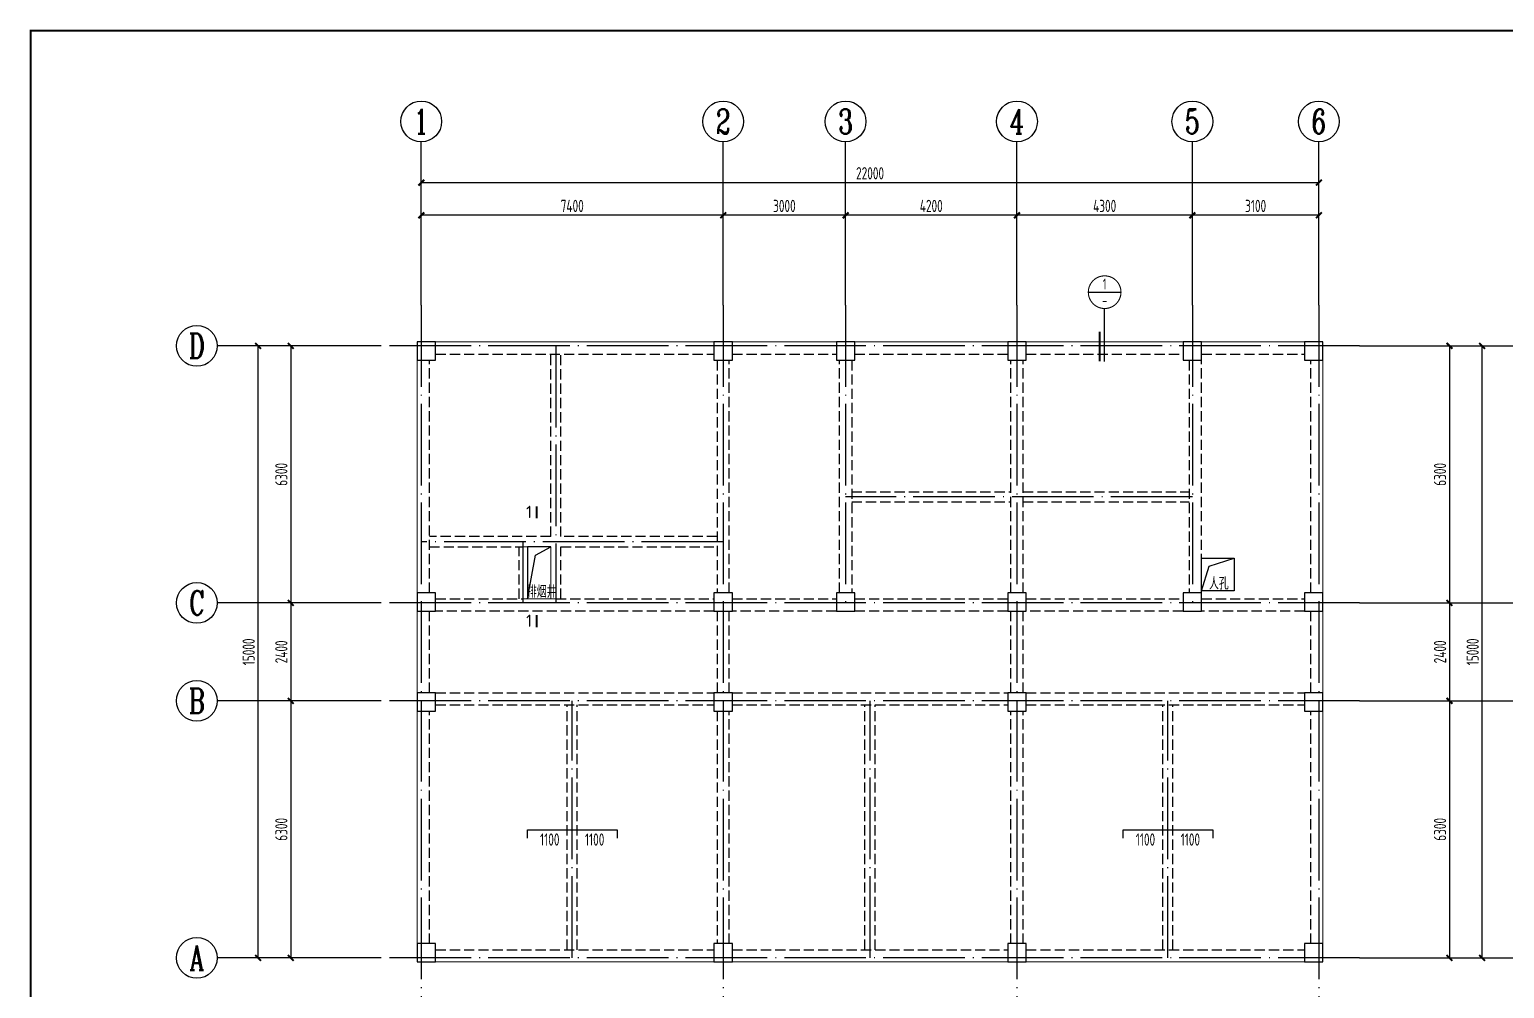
# Model space of a CAD drawing. Extents: x 9732137 to 18866768, y -962146 to 246094.
# Drawn here: x 9779532 to 9815684, y -551185 to -527681 of the extents above; entities that cross this region are included whole.
import ezdxf
from ezdxf.enums import TextEntityAlignment as Align

# ---------------------------------------------------------------- set-up
doc = ezdxf.new("R2010")
doc.units = 0
doc.header["$LTSCALE"] = 1000
for name, pattern in [('3', [500, 300, -200]), ('DASH', [0.35, 0.25, -0.1]), ('DOTE', [2.42, 2, -0.2, 0.02, -0.2])]:
    doc.linetypes.add(name, pattern=pattern)
doc.layers.get('0').update_dxf_attribs({"linetype": 'CONTINUOUS'})
doc.layers.get('Defpoints').update_dxf_attribs({"linetype": 'CONTINUOUS'})
for name, color, linetype in [('AXIS', 1, 'DOTE'), ('AXIS_DIM', 3, 'CONTINUOUS'), ('AXIS_NUM', 7, 'CONTINUOUS'), ('BORDER', 7, 'CONTINUOUS'), ('COLU', 7, 'CONTINUOUS'), ('DIM_LEAD', 3, 'CONTINUOUS'), ('TEXT', 7, 'CONTINUOUS'), ('THICK', 6, 'CONTINUOUS'), ('THIN', 7, 'CONTINUOUS'), ('梁虚线', 134, '3'), ('楼板负筋钢筋', 1, 'CONTINUOUS'), ('洞口边线', 7, 'CONTINUOUS')]:
    doc.layers.add(name, color=color, linetype=linetype)
doc.layers.add('梁', color=4, linetype='CONTINUOUS', lineweight=18)
doc.layers.add('楼板负筋标注', color=84, linetype='CONTINUOUS', lineweight=25)
doc.styles.add('TSSD_Axis', font='Complex.shx', dxfattribs={"width": 0.7, "bigfont": 'hztxt.shx'})
doc.styles.add('TSSD_Dimension', font='Tssdeng.shx', dxfattribs={"width": 0.7, "bigfont": 'hztxt.shx'})
doc.styles.add('TSSD_Label', font='Tssdeng.shx', dxfattribs={"width": 0.7, "bigfont": 'hztxt.shx'})
doc.styles.add('TSSD_Num', font='Tssdeng.shx', dxfattribs={"width": 0.7, "bigfont": 'hztxt.shx'})
doc.styles.add('TSSD_Rein', font='Tssdeng.shx', dxfattribs={"width": 0.7, "bigfont": 'hztxt.shx'})
doc.dimstyles.new('TSSD_100_100$0', dxfattribs={"dimtxt": 300, "dimasz": 100, "dimexe": 100, "dimexo": 250, "dimgap": 80, "dimtad": 1, "dimdec": 0, "dimzin": 0, "dimdsep": 46, "dimtxsty": 'TSSD_Dimension', "dimblk1": 'ARCHTICK', "dimblk2": 'ARCHTICK', "dimsah": 1, "dimcen": 0, "dimclrd": 3, "dimclre": 256, "dimclrt": 7, "dimadec": 1, "dimazin": 0, "dimtfac": 1, "dimtdec": 0, "dimtix": 1, "dimtmove": 2, "dimatfit": 3, "dimldrblk": 'ARCHTICK', "dimfxl": 1, "dimtolj": 1, "dimtzin": 0, "dimarcsym": 0})

# ---------------------------------------------------------------- blocks, each defined once
blk = doc.blocks.new('ts_axno')
at = {"color": 0, "linetype": 'ByBlock', "lineweight": -2}
blk.add_circle((0, 0), 0.5, dxfattribs=at)
at = {"color": 0, "linetype": 'ByBlock', "lineweight": -2, "style": 'TSSD_Axis', "width": 0.7}
blk.add_attdef('A', text='', height=0.6, dxfattribs=at).set_placement((0, 0), align=Align.MIDDLE_CENTER)
blk = doc.blocks.new('_ArchTick')
at = {"color": 0, "linetype": 'ByBlock', "const_width": 0.5}
blk.add_lwpolyline([(-0.71, -0.71), (0.71, 0.71)], dxfattribs=at)
blk = doc.blocks.new('*D116')
at = {"layer": 'AXIS_DIM', "lineweight": -2}
for p, q in [((9808034, -534185), (9808034, -532135)), ((9811134, -534185), (9811134, -532135))]:
    blk.add_line(p, q, dxfattribs=at)
at = {"layer": 'AXIS_DIM', "color": 3, "lineweight": -2}
blk.add_line((9811134, -532235), (9808034, -532235), dxfattribs=at)
at = {"layer": 'Defpoints', "color": 0}
for p in [(9808034, -532235), (9808034, -534435), (9811134, -534435)]:
    blk.add_point(p, dxfattribs=at)
at = {"layer": 'AXIS_DIM', "color": 3, "lineweight": -2, "xscale": 100, "yscale": 100, "zscale": 100, "rotation": 180}
blk.add_blockref('_ArchTick', (9808034, -532235), dxfattribs=at)
at = {"layer": 'AXIS_DIM', "color": 3, "lineweight": -2, "xscale": 100, "yscale": 100, "zscale": 100}
blk.add_blockref('_ArchTick', (9811134, -532235), dxfattribs=at)
at = {"layer": 'AXIS_DIM', "color": 7, "insert": (9809584, -532005), "char_height": 300, "attachment_point": 5, "style": 'TSSD_Dimension'}
blk.add_mtext('\\A1;3100', dxfattribs=at)
blk = doc.blocks.new('*D117')
at = {"layer": 'AXIS_DIM', "lineweight": -2}
for p, q in [((9803734, -534185), (9803734, -532135)), ((9808034, -534185), (9808034, -532135))]:
    blk.add_line(p, q, dxfattribs=at)
at = {"layer": 'AXIS_DIM', "color": 3, "lineweight": -2}
blk.add_line((9808034, -532235), (9803734, -532235), dxfattribs=at)
at = {"layer": 'Defpoints', "color": 0}
for p in [(9803734, -532235), (9803734, -534435), (9808034, -534435)]:
    blk.add_point(p, dxfattribs=at)
at = {"layer": 'AXIS_DIM', "color": 3, "lineweight": -2, "xscale": 100, "yscale": 100, "zscale": 100, "rotation": 180}
blk.add_blockref('_ArchTick', (9803734, -532235), dxfattribs=at)
at = {"layer": 'AXIS_DIM', "color": 3, "lineweight": -2, "xscale": 100, "yscale": 100, "zscale": 100}
blk.add_blockref('_ArchTick', (9808034, -532235), dxfattribs=at)
at = {"layer": 'AXIS_DIM', "color": 7, "insert": (9805884, -532005), "char_height": 300, "attachment_point": 5, "style": 'TSSD_Dimension'}
blk.add_mtext('\\A1;4300', dxfattribs=at)
blk = doc.blocks.new('*D118')
at = {"layer": 'AXIS_DIM', "lineweight": -2}
for p, q in [((9799534, -534185), (9799534, -532135)), ((9803734, -534185), (9803734, -532135))]:
    blk.add_line(p, q, dxfattribs=at)
at = {"layer": 'AXIS_DIM', "color": 3, "lineweight": -2}
blk.add_line((9803734, -532235), (9799534, -532235), dxfattribs=at)
at = {"layer": 'Defpoints', "color": 0}
for p in [(9799534, -532235), (9799534, -534435), (9803734, -534435)]:
    blk.add_point(p, dxfattribs=at)
at = {"layer": 'AXIS_DIM', "color": 3, "lineweight": -2, "xscale": 100, "yscale": 100, "zscale": 100, "rotation": 180}
blk.add_blockref('_ArchTick', (9799534, -532235), dxfattribs=at)
at = {"layer": 'AXIS_DIM', "color": 3, "lineweight": -2, "xscale": 100, "yscale": 100, "zscale": 100}
blk.add_blockref('_ArchTick', (9803734, -532235), dxfattribs=at)
at = {"layer": 'AXIS_DIM', "color": 7, "insert": (9801634, -532005), "char_height": 300, "attachment_point": 5, "style": 'TSSD_Dimension'}
blk.add_mtext('\\A1;4200', dxfattribs=at)
blk = doc.blocks.new('*D119')
at = {"layer": 'AXIS_DIM', "lineweight": -2}
for p, q in [((9796534, -534185), (9796534, -532135)), ((9799534, -534185), (9799534, -532135))]:
    blk.add_line(p, q, dxfattribs=at)
at = {"layer": 'AXIS_DIM', "color": 3, "lineweight": -2}
blk.add_line((9799534, -532235), (9796534, -532235), dxfattribs=at)
at = {"layer": 'Defpoints', "color": 0}
for p in [(9796534, -532235), (9796534, -534435), (9799534, -534435)]:
    blk.add_point(p, dxfattribs=at)
at = {"layer": 'AXIS_DIM', "color": 3, "lineweight": -2, "xscale": 100, "yscale": 100, "zscale": 100, "rotation": 180}
blk.add_blockref('_ArchTick', (9796534, -532235), dxfattribs=at)
at = {"layer": 'AXIS_DIM', "color": 3, "lineweight": -2, "xscale": 100, "yscale": 100, "zscale": 100}
blk.add_blockref('_ArchTick', (9799534, -532235), dxfattribs=at)
at = {"layer": 'AXIS_DIM', "color": 7, "insert": (9798034, -532005), "char_height": 300, "attachment_point": 5, "style": 'TSSD_Dimension'}
blk.add_mtext('\\A1;3000', dxfattribs=at)
blk = doc.blocks.new('*D120')
at = {"layer": 'AXIS_DIM', "lineweight": -2}
for p, q in [((9789134, -534185), (9789134, -532135)), ((9796534, -534185), (9796534, -532135))]:
    blk.add_line(p, q, dxfattribs=at)
at = {"layer": 'AXIS_DIM', "color": 3, "lineweight": -2}
blk.add_line((9796534, -532235), (9789134, -532235), dxfattribs=at)
at = {"layer": 'Defpoints', "color": 0}
for p in [(9789134, -532235), (9789134, -534435), (9796534, -534435)]:
    blk.add_point(p, dxfattribs=at)
at = {"layer": 'AXIS_DIM', "color": 3, "lineweight": -2, "xscale": 100, "yscale": 100, "zscale": 100, "rotation": 180}
blk.add_blockref('_ArchTick', (9789134, -532235), dxfattribs=at)
at = {"layer": 'AXIS_DIM', "color": 3, "lineweight": -2, "xscale": 100, "yscale": 100, "zscale": 100}
blk.add_blockref('_ArchTick', (9796534, -532235), dxfattribs=at)
at = {"layer": 'AXIS_DIM', "color": 7, "insert": (9792834, -532005), "char_height": 300, "attachment_point": 5, "style": 'TSSD_Dimension'}
blk.add_mtext('\\A1;7400', dxfattribs=at)
blk = doc.blocks.new('*D121')
at = {"layer": 'AXIS_DIM', "lineweight": -2}
for p, q in [((9789134, -534185), (9789134, -531335)), ((9811134, -534185), (9811134, -531335))]:
    blk.add_line(p, q, dxfattribs=at)
at = {"layer": 'AXIS_DIM', "color": 3, "lineweight": -2}
blk.add_line((9789134, -531435), (9811134, -531435), dxfattribs=at)
at = {"layer": 'Defpoints', "color": 0}
for p in [(9811134, -531435), (9789134, -534435), (9811134, -534435)]:
    blk.add_point(p, dxfattribs=at)
at = {"layer": 'AXIS_DIM', "color": 3, "lineweight": -2, "xscale": 100, "yscale": 100, "zscale": 100, "rotation": 180}
blk.add_blockref('_ArchTick', (9789134, -531435), dxfattribs=at)
at = {"layer": 'AXIS_DIM', "color": 3, "lineweight": -2, "xscale": 100, "yscale": 100, "zscale": 100}
blk.add_blockref('_ArchTick', (9811134, -531435), dxfattribs=at)
at = {"layer": 'AXIS_DIM', "color": 7, "insert": (9800134, -531205), "char_height": 300, "attachment_point": 5, "style": 'TSSD_Dimension'}
blk.add_mtext('\\A1;22000', dxfattribs=at)
blk = doc.blocks.new('*D122')
at = {"layer": 'AXIS_DIM', "lineweight": -2}
for p, q in [((9787884, -535435), (9785834, -535435)), ((9787884, -541735), (9785834, -541735))]:
    blk.add_line(p, q, dxfattribs=at)
at = {"layer": 'AXIS_DIM', "color": 3, "lineweight": -2}
blk.add_line((9785934, -535435), (9785934, -541735), dxfattribs=at)
at = {"layer": 'Defpoints', "color": 0}
for p in [(9788134, -535435), (9785934, -541735), (9788134, -541735)]:
    blk.add_point(p, dxfattribs=at)
at = {"layer": 'AXIS_DIM', "color": 3, "lineweight": -2, "xscale": 100, "yscale": 100, "zscale": 100}
for p, rotation in [((9785934, -535435), 90), ((9785934, -541735), 270)]:
    blk.add_blockref('_ArchTick', p, dxfattribs=dict(at, rotation=rotation))
at = {"layer": 'AXIS_DIM', "color": 7, "insert": (9785704, -538585), "char_height": 300, "attachment_point": 5, "rotation": 90, "style": 'TSSD_Dimension'}
blk.add_mtext('\\A1;6300', dxfattribs=at)
blk = doc.blocks.new('*D123')
at = {"layer": 'AXIS_DIM', "lineweight": -2}
for p, q in [((9787884, -541735), (9785834, -541735)), ((9787884, -544135), (9785834, -544135))]:
    blk.add_line(p, q, dxfattribs=at)
at = {"layer": 'AXIS_DIM', "color": 3, "lineweight": -2}
blk.add_line((9785934, -541735), (9785934, -544135), dxfattribs=at)
at = {"layer": 'Defpoints', "color": 0}
for p in [(9788134, -541735), (9785934, -544135), (9788134, -544135)]:
    blk.add_point(p, dxfattribs=at)
at = {"layer": 'AXIS_DIM', "color": 3, "lineweight": -2, "xscale": 100, "yscale": 100, "zscale": 100}
for p, rotation in [((9785934, -541735), 90), ((9785934, -544135), 270)]:
    blk.add_blockref('_ArchTick', p, dxfattribs=dict(at, rotation=rotation))
at = {"layer": 'AXIS_DIM', "color": 7, "insert": (9785704, -542935), "char_height": 300, "attachment_point": 5, "rotation": 90, "style": 'TSSD_Dimension'}
blk.add_mtext('\\A1;2400', dxfattribs=at)
blk = doc.blocks.new('*D124')
at = {"layer": 'AXIS_DIM', "lineweight": -2}
for p, q in [((9787884, -544135), (9785834, -544135)), ((9787884, -550435), (9785834, -550435))]:
    blk.add_line(p, q, dxfattribs=at)
at = {"layer": 'AXIS_DIM', "color": 3, "lineweight": -2}
blk.add_line((9785934, -544135), (9785934, -550435), dxfattribs=at)
at = {"layer": 'Defpoints', "color": 0}
for p in [(9788134, -544135), (9785934, -550435), (9788134, -550435)]:
    blk.add_point(p, dxfattribs=at)
at = {"layer": 'AXIS_DIM', "color": 3, "lineweight": -2, "xscale": 100, "yscale": 100, "zscale": 100}
for p, rotation in [((9785934, -544135), 90), ((9785934, -550435), 270)]:
    blk.add_blockref('_ArchTick', p, dxfattribs=dict(at, rotation=rotation))
at = {"layer": 'AXIS_DIM', "color": 7, "insert": (9785704, -547285), "char_height": 300, "attachment_point": 5, "rotation": 90, "style": 'TSSD_Dimension'}
blk.add_mtext('\\A1;6300', dxfattribs=at)
blk = doc.blocks.new('*D125')
at = {"layer": 'AXIS_DIM', "lineweight": -2}
for p, q in [((9787884, -535435), (9785034, -535435)), ((9787884, -550435), (9785034, -550435))]:
    blk.add_line(p, q, dxfattribs=at)
at = {"layer": 'AXIS_DIM', "color": 3, "lineweight": -2}
blk.add_line((9785134, -550435), (9785134, -535435), dxfattribs=at)
at = {"layer": 'Defpoints', "color": 0}
for p in [(9785134, -535435), (9788134, -535435), (9788134, -550435)]:
    blk.add_point(p, dxfattribs=at)
at = {"layer": 'AXIS_DIM', "color": 3, "lineweight": -2, "xscale": 100, "yscale": 100, "zscale": 100}
for p, rotation in [((9785134, -535435), 90), ((9785134, -550435), 270)]:
    blk.add_blockref('_ArchTick', p, dxfattribs=dict(at, rotation=rotation))
at = {"layer": 'AXIS_DIM', "color": 7, "insert": (9784904, -542935), "char_height": 300, "attachment_point": 5, "rotation": 90, "style": 'TSSD_Dimension'}
blk.add_mtext('\\A1;15000', dxfattribs=at)
blk = doc.blocks.new('*D130')
at = {"layer": 'AXIS_DIM', "lineweight": -2}
for p, q in [((9812384, -535435), (9814434, -535435)), ((9812384, -541735), (9814434, -541735))]:
    blk.add_line(p, q, dxfattribs=at)
at = {"layer": 'AXIS_DIM', "color": 3, "lineweight": -2}
blk.add_line((9814334, -535435), (9814334, -541735), dxfattribs=at)
at = {"layer": 'Defpoints', "color": 0}
for p in [(9812134, -535435), (9812134, -541735), (9814334, -541735)]:
    blk.add_point(p, dxfattribs=at)
at = {"layer": 'AXIS_DIM', "color": 3, "lineweight": -2, "xscale": 100, "yscale": 100, "zscale": 100}
for p, rotation in [((9814334, -535435), 90), ((9814334, -541735), 270)]:
    blk.add_blockref('_ArchTick', p, dxfattribs=dict(at, rotation=rotation))
at = {"layer": 'AXIS_DIM', "color": 7, "insert": (9814104, -538585), "char_height": 300, "attachment_point": 5, "rotation": 90, "style": 'TSSD_Dimension'}
blk.add_mtext('\\A1;6300', dxfattribs=at)
blk = doc.blocks.new('*D131')
at = {"layer": 'AXIS_DIM', "lineweight": -2}
for p, q in [((9812384, -541735), (9814434, -541735)), ((9812384, -544135), (9814434, -544135))]:
    blk.add_line(p, q, dxfattribs=at)
at = {"layer": 'AXIS_DIM', "color": 3, "lineweight": -2}
blk.add_line((9814334, -541735), (9814334, -544135), dxfattribs=at)
at = {"layer": 'Defpoints', "color": 0}
for p in [(9812134, -541735), (9812134, -544135), (9814334, -544135)]:
    blk.add_point(p, dxfattribs=at)
at = {"layer": 'AXIS_DIM', "color": 3, "lineweight": -2, "xscale": 100, "yscale": 100, "zscale": 100}
for p, rotation in [((9814334, -541735), 90), ((9814334, -544135), 270)]:
    blk.add_blockref('_ArchTick', p, dxfattribs=dict(at, rotation=rotation))
at = {"layer": 'AXIS_DIM', "color": 7, "insert": (9814104, -542935), "char_height": 300, "attachment_point": 5, "rotation": 90, "style": 'TSSD_Dimension'}
blk.add_mtext('\\A1;2400', dxfattribs=at)
blk = doc.blocks.new('*D132')
at = {"layer": 'AXIS_DIM', "lineweight": -2}
for p, q in [((9812384, -544135), (9814434, -544135)), ((9812384, -550435), (9814434, -550435))]:
    blk.add_line(p, q, dxfattribs=at)
at = {"layer": 'AXIS_DIM', "color": 3, "lineweight": -2}
blk.add_line((9814334, -544135), (9814334, -550435), dxfattribs=at)
at = {"layer": 'Defpoints', "color": 0}
for p in [(9812134, -544135), (9812134, -550435), (9814334, -550435)]:
    blk.add_point(p, dxfattribs=at)
at = {"layer": 'AXIS_DIM', "color": 3, "lineweight": -2, "xscale": 100, "yscale": 100, "zscale": 100}
for p, rotation in [((9814334, -544135), 90), ((9814334, -550435), 270)]:
    blk.add_blockref('_ArchTick', p, dxfattribs=dict(at, rotation=rotation))
at = {"layer": 'AXIS_DIM', "color": 7, "insert": (9814104, -547285), "char_height": 300, "attachment_point": 5, "rotation": 90, "style": 'TSSD_Dimension'}
blk.add_mtext('\\A1;6300', dxfattribs=at)
blk = doc.blocks.new('*D133')
at = {"layer": 'AXIS_DIM', "lineweight": -2}
for p, q in [((9812384, -535435), (9815234, -535435)), ((9812384, -550435), (9815234, -550435))]:
    blk.add_line(p, q, dxfattribs=at)
at = {"layer": 'AXIS_DIM', "color": 3, "lineweight": -2}
blk.add_line((9815134, -550435), (9815134, -535435), dxfattribs=at)
at = {"layer": 'Defpoints', "color": 0}
for p in [(9812134, -535435), (9815134, -535435), (9812134, -550435)]:
    blk.add_point(p, dxfattribs=at)
at = {"layer": 'AXIS_DIM', "color": 3, "lineweight": -2, "xscale": 100, "yscale": 100, "zscale": 100}
for p, rotation in [((9815134, -535435), 90), ((9815134, -550435), 270)]:
    blk.add_blockref('_ArchTick', p, dxfattribs=dict(at, rotation=rotation))
at = {"layer": 'AXIS_DIM', "color": 7, "insert": (9814904, -542935), "char_height": 300, "attachment_point": 5, "rotation": 90, "style": 'TSSD_Dimension'}
blk.add_mtext('\\A1;15000', dxfattribs=at)
blk = doc.blocks.new('ts_idx3')
at = {"color": 0, "linetype": 'ByBlock', "lineweight": -2}
blk.add_line((-0.5, 0), (0.5, 0), dxfattribs=at)
at = {"color": 0, "linetype": 'ByBlock', "lineweight": -2, "const_width": 0.0333}
blk.add_lwpolyline([(-0.5, 0, 1), (0.5, 0, 1)], format="xyb", close=True, dxfattribs=at)
at = {"color": 0, "linetype": 'ByBlock', "lineweight": -2, "style": 'TSSD_Num', "width": 0.7}
for tag, p in [('1', (0, 0.25)), ('A', (0, -0.25))]:
    blk.add_attdef(tag, text='', height=0.333, dxfattribs=at).set_placement(p, align=Align.MIDDLE_CENTER)

msp = doc.modelspace()

# ---------------------------------------------------------------- linework, layer by layer
at = {"elevation": 0}
msp.add_lwpolyline([(9808258.6, -541435.1), (9808445.1, -540834.8), (9809058.6, -540635.1)], dxfattribs=at)
at = {"color": 0, "elevation": 0}
msp.add_lwpolyline([(9808258.6, -541435.1), (9808258.6, -540635.1), (9809058.6, -540635.1), (9809058.6, -541435.1)], close=True, dxfattribs=at)
at = {"layer": 'AXIS'}
for p, q in [((9789133.6, -534435.1, 0), (9789133.6, -551435.1, 0)), ((9796533.6, -534435.1, 0), (9796533.6, -551435.1, 0)), ((9799533.6, -534435.1, 0), (9799533.6, -541735.1, 0)), ((9803733.6, -534435.1, 0), (9803733.6, -551435.1, 0)), ((9808033.6, -534435.1, 0), (9808033.6, -541735.1, 0)), ((9811133.6, -534435.1, 0), (9811133.6, -551435.1, 0)), ((9812133.6, -535435.1, 0), (9788133.6, -535435.1, 0)), ((9792433.6, -535435.1, 0), (9792433.6, -541735.1, 0)), ((9808033.6, -539135.1, 0), (9799533.6, -539135.1, 0)), ((9796533.6, -540235.1, 0), (9789133.6, -540235.1, 0)), ((9791633.6, -541735.1), (9791633.6, -540235.1)), ((9812133.6, -541735.1, 0), (9788133.6, -541735.1, 0)), ((9812133.6, -544135.1, 0), (9788133.6, -544135.1, 0)), ((9792833.6, -550435.1), (9792833.6, -544135.1)), ((9800133.6, -550435.1), (9800133.6, -544135.1)), ((9807433.6, -550435.1), (9807433.6, -544135.1)), ((9812133.6, -550435.1, 0), (9788133.6, -550435.1, 0))]:
    msp.add_line(p, q, dxfattribs=at)
at = {"layer": 'AXIS_NUM'}
for p, q in [((9789133.6, -534435.1, 0), (9789133.6, -530435.1, 0)), ((9796533.6, -534435.1, 0), (9796533.6, -530435.1, 0)), ((9799533.6, -534435.1, 0), (9799533.6, -530435.1, 0)), ((9803733.6, -534435.1, 0), (9803733.6, -530435.1, 0)), ((9808033.6, -534435.1, 0), (9808033.6, -530435.1, 0)), ((9811133.6, -534435.1, 0), (9811133.6, -530435.1, 0)), ((9788133.6, -535435.1, 0), (9784133.6, -535435.1, 0)), ((9812133.6, -535435.1, 0), (9816133.6, -535435.1, 0)), ((9788133.6, -541735.1, 0), (9784133.6, -541735.1, 0)), ((9812133.6, -541735.1, 0), (9816133.6, -541735.1, 0)), ((9788133.6, -544135.1, 0), (9784133.6, -544135.1, 0)), ((9812133.6, -544135.1, 0), (9816133.6, -544135.1, 0)), ((9788133.6, -550435.1, 0), (9784133.6, -550435.1, 0)), ((9812133.6, -550435.1, 0), (9816133.6, -550435.1, 0))]:
    msp.add_line(p, q, dxfattribs=at)
at = {"layer": 'BORDER', "const_width": 50}
msp.add_lwpolyline([(9779556.8, -567706.3), (9779556.8, -527706.3), (9835456.8, -527706.3), (9835456.8, -567706.3)], close=True, dxfattribs=at)
at = {"layer": 'COLU', "ltscale": 1}
for points in [[(9789483.6, -535785.1), (9789483.6, -535335.1), (9789033.6, -535335.1), (9789033.6, -535785.1)], [(9796758.6, -535785.1), (9796758.6, -535335.1), (9796308.6, -535335.1), (9796308.6, -535785.1)], [(9799758.6, -535785.1), (9799758.6, -535335.1), (9799308.6, -535335.1), (9799308.6, -535785.1)], [(9803958.6, -535785.1), (9803958.6, -535335.1), (9803508.6, -535335.1), (9803508.6, -535785.1)], [(9808258.6, -535785.1), (9808258.6, -535335.1), (9807808.6, -535335.1), (9807808.6, -535785.1)], [(9811233.6, -535785.1), (9811233.6, -535335.1), (9810783.6, -535335.1), (9810783.6, -535785.1)], [(9789483.6, -541935.1), (9789483.6, -541485.1), (9789033.6, -541485.1), (9789033.6, -541935.1)], [(9796758.6, -541935.1), (9796758.6, -541485.1), (9796308.6, -541485.1), (9796308.6, -541935.1)], [(9799758.6, -541935.1), (9799758.6, -541485.1), (9799308.6, -541485.1), (9799308.6, -541935.1)], [(9803958.6, -541935.1), (9803958.6, -541485.1), (9803508.6, -541485.1), (9803508.6, -541935.1)], [(9808258.6, -541935.1), (9808258.6, -541485.1), (9807808.6, -541485.1), (9807808.6, -541935.1)], [(9811233.6, -541935.1), (9811233.6, -541485.1), (9810783.6, -541485.1), (9810783.6, -541935.1)], [(9789483.6, -544385.1), (9789483.6, -543935.1), (9789033.6, -543935.1), (9789033.6, -544385.1)], [(9796758.6, -544385.1), (9796758.6, -543935.1), (9796308.6, -543935.1), (9796308.6, -544385.1)], [(9803958.6, -544385.1), (9803958.6, -543935.1), (9803508.6, -543935.1), (9803508.6, -544385.1)], [(9811233.6, -544385.1), (9811233.6, -543935.1), (9810783.6, -543935.1), (9810783.6, -544385.1)], [(9789483.6, -550535.1), (9789483.6, -550085.1), (9789033.6, -550085.1), (9789033.6, -550535.1)], [(9796758.6, -550535.1), (9796758.6, -550085.1), (9796308.6, -550085.1), (9796308.6, -550535.1)], [(9803958.6, -550535.1), (9803958.6, -550085.1), (9803508.6, -550085.1), (9803508.6, -550535.1)], [(9811233.6, -550535.1), (9811233.6, -550085.1), (9810783.6, -550085.1), (9810783.6, -550535.1)]]:
    msp.add_lwpolyline(points, close=True, dxfattribs=at)
at = {"layer": 'THICK', "elevation": 0}
for points in [[(9791964, -539665.6, 50, 50, 0), (9791964, -539365.6, 50, 50, 0)], [(9791964, -542033.9, 50, 50, 0), (9791964, -542333.9, 50, 50, 0)]]:
    msp.add_lwpolyline(points, format="xyseb", dxfattribs=at)
at = {"layer": 'THIN'}
msp.add_line((9805883.6, -535814.5), (9805883.6, -534519.3), dxfattribs=at)
at = {"layer": 'THIN', "const_width": 50}
msp.add_lwpolyline([(9805763.6, -535814.5), (9805763.6, -535089.1)], dxfattribs=at)
at = {"layer": '梁', "ltscale": 1}
for p, q in [((9789483.6, -535335.1), (9796308.6, -535335.1)), ((9796758.6, -535335.1), (9799308.6, -535335.1)), ((9799758.6, -535335.1), (9803508.6, -535335.1)), ((9803958.6, -535335.1), (9807808.6, -535335.1)), ((9808258.6, -535335.1), (9810783.6, -535335.1)), ((9789033.6, -541485.1), (9789033.6, -535785.1)), ((9811233.6, -535785.1, 0), (9811233.6, -541485.1, 0)), ((9791633.6, -540360.1), (9792308.6, -540360.1)), ((9791733.6, -541635.1), (9791733.6, -540360.1)), ((9792308.6, -541635.1), (9792308.6, -540360.1)), ((9791633.6, -541635.1), (9792433.6, -541635.1)), ((9789033.6, -543935.1), (9789033.6, -541935.1)), ((9811233.6, -541935.1, 0), (9811233.6, -543935.1, 0)), ((9789033.6, -550085.1), (9789033.6, -544385.1)), ((9811233.6, -544385.1, 0), (9811233.6, -550085.1, 0)), ((9789483.6, -550535.1), (9796308.6, -550535.1)), ((9796758.6, -550535.1), (9803508.6, -550535.1)), ((9803958.6, -550535.1), (9810783.6, -550535.1))]:
    msp.add_line(p, q, dxfattribs=at)
at = {"layer": '梁虚线', "linetype": 'DASH', "ltscale": 1}
for p, q in [((9789483.6, -535635.1), (9796308.6, -535635.1)), ((9792308.6, -540110.1), (9792308.6, -535635.1)), ((9792558.6, -540110.1), (9792558.6, -535635.1)), ((9796758.6, -535635.1), (9799308.6, -535635.1)), ((9799758.6, -535635.1), (9803508.6, -535635.1)), ((9803958.6, -535635.1), (9807808.6, -535635.1)), ((9808258.6, -535635.1), (9810783.6, -535635.1)), ((9789333.6, -541485.1), (9789333.6, -535785.1)), ((9796383.6, -535785.1, 0), (9796383.6, -541485.1, 0)), ((9796683.6, -541485.1), (9796683.6, -535785.1)), ((9799383.6, -541485.1), (9799383.6, -535785.1)), ((9799683.6, -535785.1, 0), (9799683.6, -541485.1, 0)), ((9803583.6, -541485.1), (9803583.6, -535785.1)), ((9803883.6, -541485.1), (9803883.6, -535785.1)), ((9807958.6, -535785.1, 0), (9807958.6, -541485.1, 0)), ((9808258.6, -541485.1), (9808258.6, -535785.1)), ((9810933.6, -541485.1), (9810933.6, -535785.1)), ((9799683.6, -539010.1), (9803583.6, -539010.1)), ((9803883.6, -539010.1), (9807958.6, -539010.1)), ((9799683.6, -539260.1), (9803583.6, -539260.1)), ((9803883.6, -539260.1), (9807958.6, -539260.1)), ((9792308.6, -540110.1, 0), (9789333.6, -540110.1, 0)), ((9789333.6, -540360.1), (9791633.6, -540360.1)), ((9791533.6, -541635.1), (9791533.6, -540360.1)), ((9796383.6, -540110.1, 0), (9792558.6, -540110.1, 0)), ((9792558.6, -540360.1), (9796383.6, -540360.1)), ((9792558.6, -541635.1), (9792558.6, -540360.1)), ((9789483.6, -541635.1), (9791633.6, -541635.1)), ((9792433.6, -541635.1), (9796308.6, -541635.1)), ((9796758.6, -541635.1), (9799308.6, -541635.1)), ((9799758.6, -541635.1), (9803508.6, -541635.1)), ((9803958.6, -541635.1), (9807808.6, -541635.1)), ((9808258.6, -541635.1), (9810783.6, -541635.1)), ((9789333.6, -543935.1), (9789333.6, -541935.1)), ((9796308.6, -541935.1, 0), (9789483.6, -541935.1, 0)), ((9796383.6, -541935.1, 0), (9796383.6, -543935.1, 0)), ((9796683.6, -543935.1), (9796683.6, -541935.1)), ((9799308.6, -541935.1, 0), (9796758.6, -541935.1, 0)), ((9803508.6, -541935.1, 0), (9799758.6, -541935.1, 0)), ((9803583.6, -543935.1), (9803583.6, -541935.1)), ((9803883.6, -543935.1), (9803883.6, -541935.1)), ((9807808.6, -541935.1, 0), (9803958.6, -541935.1, 0)), ((9810783.6, -541935.1, 0), (9808258.6, -541935.1, 0)), ((9810933.6, -543935.1), (9810933.6, -541935.1)), ((9789483.6, -543935.1), (9796308.6, -543935.1)), ((9796758.6, -543935.1), (9803508.6, -543935.1)), ((9803958.6, -543935.1), (9810783.6, -543935.1)), ((9789333.6, -550085.1), (9789333.6, -544385.1)), ((9789483.6, -544235.1), (9796308.6, -544235.1)), ((9792708.6, -550235.1), (9792708.6, -544235.1)), ((9792958.6, -550235.1), (9792958.6, -544235.1)), ((9796383.6, -544385.1, 0), (9796383.6, -550085.1, 0)), ((9796683.6, -550085.1), (9796683.6, -544385.1)), ((9796758.6, -544235.1), (9803508.6, -544235.1)), ((9800008.6, -550235.1), (9800008.6, -544235.1)), ((9800258.6, -550235.1), (9800258.6, -544235.1)), ((9803583.6, -550085.1), (9803583.6, -544385.1)), ((9803883.6, -550085.1), (9803883.6, -544385.1)), ((9803958.6, -544235.1), (9810783.6, -544235.1)), ((9807308.6, -550235.1), (9807308.6, -544235.1)), ((9807558.6, -550235.1), (9807558.6, -544235.1)), ((9810933.6, -550085.1), (9810933.6, -544385.1)), ((9789483.6, -550235.1), (9796308.6, -550235.1)), ((9796758.6, -550235.1), (9803508.6, -550235.1)), ((9803958.6, -550235.1), (9810783.6, -550235.1))]:
    msp.add_line(p, q, dxfattribs=at)
at = {"layer": '楼板负筋钢筋', "ltscale": 1}
for points in [[(9791733.6, -547500.1), (9791733.6, -547300.1), (9793933.6, -547300.1), (9793933.6, -547500.1)], [(9806333.6, -547500.1), (9806333.6, -547300.1), (9808533.6, -547300.1), (9808533.6, -547500.1)]]:
    msp.add_lwpolyline(points, dxfattribs=at)
at = {"layer": '洞口边线', "ltscale": 1}
msp.add_lwpolyline([(9792308.6, -540360.1), (9791733.6, -540360.1), (9791733.6, -541635.1), (9791936.9, -540563.3), (9792308.6, -540360.1)], close=True, dxfattribs=at)

# ---------------------------------------------------------------- block references
at = {"layer": 'AXIS_NUM'}
ref = msp.add_blockref('ts_axno', (9789133.6, -529935.1, 0), dxfattribs=dict(at, xscale=1000, yscale=1000, zscale=1000))
ref.add_attrib('1', '1', dxfattribs={"height": 600, "style": 'TSSD_Axis', "width": 0.7}).set_placement((9789133.6, -529935.1, 0), align=Align.MIDDLE_CENTER)
ref = msp.add_blockref('ts_axno', (9796533.6, -529935.1, 0), dxfattribs=dict(at, xscale=1000, yscale=1000, zscale=1000))
ref.add_attrib('2', '2', dxfattribs={"height": 600, "style": 'TSSD_Axis', "width": 0.7}).set_placement((9796533.6, -529935.1, 0), align=Align.MIDDLE_CENTER)
ref = msp.add_blockref('ts_axno', (9799533.6, -529935.1, 0), dxfattribs=dict(at, xscale=1000, yscale=1000, zscale=1000))
ref.add_attrib('3', '3', dxfattribs={"height": 600, "style": 'TSSD_Axis', "width": 0.7}).set_placement((9799533.6, -529935.1, 0), align=Align.MIDDLE_CENTER)
ref = msp.add_blockref('ts_axno', (9803733.6, -529935.1, 0), dxfattribs=dict(at, xscale=1000, yscale=1000, zscale=1000))
ref.add_attrib('4', '4', dxfattribs={"height": 600, "style": 'TSSD_Axis', "width": 0.7}).set_placement((9803733.6, -529935.1, 0), align=Align.MIDDLE_CENTER)
ref = msp.add_blockref('ts_axno', (9808033.6, -529935.1, 0), dxfattribs=dict(at, xscale=1000, yscale=1000, zscale=1000))
ref.add_attrib('5', '5', dxfattribs={"height": 600, "style": 'TSSD_Axis', "width": 0.7}).set_placement((9808033.6, -529935.1, 0), align=Align.MIDDLE_CENTER)
ref = msp.add_blockref('ts_axno', (9811133.6, -529935.1, 0), dxfattribs=dict(at, xscale=1000, yscale=1000, zscale=1000))
ref.add_attrib('6', '6', dxfattribs={"height": 600, "style": 'TSSD_Axis', "width": 0.7}).set_placement((9811133.6, -529935.1, 0), align=Align.MIDDLE_CENTER)
ref = msp.add_blockref('ts_axno', (9783633.6, -535435.1, 0), dxfattribs=dict(at, xscale=1000, yscale=1000, zscale=1000))
ref.add_attrib('D', 'D', dxfattribs={"height": 600, "style": 'TSSD_Axis', "width": 0.7}).set_placement((9783633.6, -535435.1, 0), align=Align.MIDDLE_CENTER)
ref = msp.add_blockref('ts_axno', (9783633.6, -541735.1, 0), dxfattribs=dict(at, xscale=1000, yscale=1000, zscale=1000))
ref.add_attrib('C', 'C', dxfattribs={"height": 600, "style": 'TSSD_Axis', "width": 0.7}).set_placement((9783633.6, -541735.1, 0), align=Align.MIDDLE_CENTER)
ref = msp.add_blockref('ts_axno', (9783633.6, -544135.1, 0), dxfattribs=dict(at, xscale=1000, yscale=1000, zscale=1000))
ref.add_attrib('B', 'B', dxfattribs={"height": 600, "style": 'TSSD_Axis', "width": 0.7}).set_placement((9783633.6, -544135.1, 0), align=Align.MIDDLE_CENTER)
ref = msp.add_blockref('ts_axno', (9783633.6, -550435.1, 0), dxfattribs=dict(at, xscale=1000, yscale=1000, zscale=1000))
ref.add_attrib('A', 'A', dxfattribs={"height": 600, "style": 'TSSD_Axis', "width": 0.7}).set_placement((9783633.6, -550435.1, 0), align=Align.MIDDLE_CENTER)
at = {"layer": 'DIM_LEAD'}
ref = msp.add_blockref('ts_idx3', (9805883.6, -534119.1), dxfattribs=dict(at, xscale=800.397697141394, yscale=800.397697141394, zscale=800.3976971414369))
ref.add_attrib('1', '1', dxfattribs={"layer": 'THIN', "lineweight": 0, "height": 266.8, "style": 'TSSD_Num', "width": 0.7}).set_placement((9805883.6, -533919), align=Align.MIDDLE_CENTER)
ref.add_attrib('-', '-', dxfattribs={"layer": 'THIN', "height": 266.8, "style": 'TSSD_Num', "width": 0.7}).set_placement((9805883.6, -534319.2), align=Align.MIDDLE_CENTER)

# ---------------------------------------------------------------- texts
at = {"layer": 'TEXT', "color": 7, "style": 'TSSD_Rein', "width": 0.7}
for s, p in [('人孔', (9808441.6, -541408.7, 0)), ('排烟井', (9791722.2, -541608.7))]:
    msp.add_text(s, height=300, rotation=360, dxfattribs=at).set_placement(p)
at = {"layer": 'THICK', "style": 'TSSD_Label'}
for p in [(9791702.5, -539653.2, 0), (9791702.5, -542321.4, 0)]:
    msp.add_text('1', height=300, dxfattribs=at).set_placement(p)
at = {"layer": '楼板负筋标注', "style": 'TSSD_Rein', "width": 0.7}
for p in [(9792283.6, -547384.2), (9793383.6, -547384.2), (9806883.6, -547384.2), (9807983.6, -547384.2)]:
    msp.add_text('1100', height=300, dxfattribs=at).set_placement(p, align=Align.TOP_CENTER)

# ---------------------------------------------------------------- dimensions: what is measured, and where the dimension line sits
at = {"layer": 'AXIS_DIM'}
for base, p1, p2, picture, middle in [((9811133.6, -531435.1, 0), (9789133.6, -534435.1, 0), (9811133.6, -534435.1, 0), '*D121', (9800133.6, -531205.1, 0)), ((9789133.6, -532235.1, 0), (9796533.6, -534435.1, 0), (9789133.6, -534435.1, 0), '*D120', (9792833.6, -532005.1, 0)), ((9796533.6, -532235.1, 0), (9799533.6, -534435.1, 0), (9796533.6, -534435.1, 0), '*D119', (9798033.6, -532005.1, 0)), ((9799533.6, -532235.1, 0), (9803733.6, -534435.1, 0), (9799533.6, -534435.1, 0), '*D118', (9801633.6, -532005.1, 0)), ((9803733.6, -532235.1, 0), (9808033.6, -534435.1, 0), (9803733.6, -534435.1, 0), '*D117', (9805883.6, -532005.1, 0)), ((9808033.6, -532235.1, 0), (9811133.6, -534435.1, 0), (9808033.6, -534435.1, 0), '*D116', (9809583.6, -532005.1, 0))]:
    dim = msp.add_linear_dim(base=base, p1=p1, p2=p2, dimstyle='TSSD_100_100$0', dxfattribs=at)
    dim.commit()
    dim.dimension.update_dxf_attribs({"geometry": picture, "text_midpoint": middle})
for base, p1, p2, picture, middle in [((9785133.6, -535435.1, 0), (9788133.6, -550435.1, 0), (9788133.6, -535435.1, 0), '*D125', (9784903.6, -542935.1, 0)), ((9785933.6, -541735.1, 0), (9788133.6, -535435.1, 0), (9788133.6, -541735.1, 0), '*D122', (9785703.6, -538585.1, 0)), ((9814333.6, -541735.1, 0), (9812133.6, -535435.1, 0), (9812133.6, -541735.1, 0), '*D130', (9814103.6, -538585.1, 0)), ((9815133.6, -535435.1, 0), (9812133.6, -550435.1, 0), (9812133.6, -535435.1, 0), '*D133', (9814903.6, -542935.1, 0)), ((9785933.6, -544135.1, 0), (9788133.6, -541735.1, 0), (9788133.6, -544135.1, 0), '*D123', (9785703.6, -542935.1, 0)), ((9814333.6, -544135.1, 0), (9812133.6, -541735.1, 0), (9812133.6, -544135.1, 0), '*D131', (9814103.6, -542935.1, 0)), ((9785933.6, -550435.1, 0), (9788133.6, -544135.1, 0), (9788133.6, -550435.1, 0), '*D124', (9785703.6, -547285.1, 0)), ((9814333.6, -550435.1, 0), (9812133.6, -544135.1, 0), (9812133.6, -550435.1, 0), '*D132', (9814103.6, -547285.1, 0))]:
    dim = msp.add_linear_dim(base=base, p1=p1, p2=p2, angle=90, dimstyle='TSSD_100_100$0', dxfattribs=at)
    dim.commit()
    dim.dimension.update_dxf_attribs({"geometry": picture, "text_midpoint": middle})

doc.saveas('drawing.dxf')
